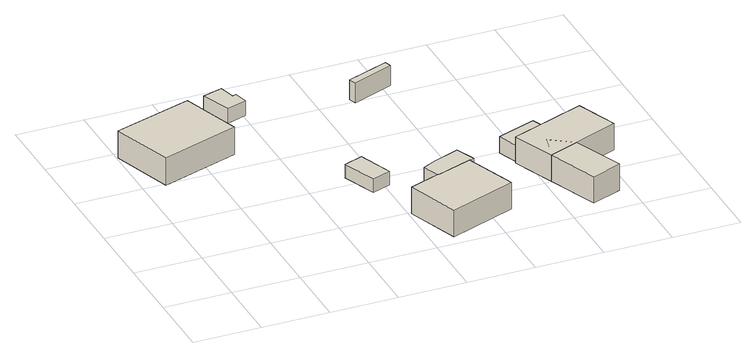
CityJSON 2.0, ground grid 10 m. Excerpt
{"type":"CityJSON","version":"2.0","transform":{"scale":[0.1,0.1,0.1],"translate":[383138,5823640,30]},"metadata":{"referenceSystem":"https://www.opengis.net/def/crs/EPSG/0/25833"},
"CityObjects":{
"building1":{"type":"Building","attributes":{"Gemeindeschluessel":"11000012","BezugspunktDach":"2200","function":"31001_1010","measuredHeight":5.27,"storeysAboveGround":1},"address":[{"country":"Germany","locality":"Berlin","thoroughfareNumber":"39","thoroughfareName":"Alter Wiesenweg"}],"geometry":[{"type":"Solid","lod":"1","boundaries":[[[[0,1,2,3,4]],[[5,6,7,8,9]],[[5,9,4,3]],[[6,5,3,2]],[[7,6,2,1]],[[8,7,1,0]],[[9,8,0,4]]]]}]},
"building2":{"type":"Building","attributes":{"Gemeindeschluessel":"11000012","BezugspunktDach":"2200","function":"31001_2723","measuredHeight":2.31,"storeysAboveGround":1},"address":[{"country":"Germany","locality":"Berlin","thoroughfareNumber":"39 (1)","thoroughfareName":"Alter Wiesenweg"}],"geometry":[{"type":"Solid","lod":"1","boundaries":[[[[10,11,12,13,14,15]],[[16,17,18,19,20,21]],[[16,21,15,14]],[[17,16,14,13]],[[18,17,13,12]],[[19,18,12,11]],[[20,19,11,10]],[[21,20,10,15]]]]}]},
"building3":{"type":"Building","attributes":{"Gemeindeschluessel":"11000012","BezugspunktDach":"2200","function":"31001_2463","measuredHeight":2.06,"storeysAboveGround":1},"address":[{"country":"Germany","locality":"Berlin","thoroughfareNumber":"21 (2)","thoroughfareName":"Alter Wiesenweg"}],"geometry":[{"type":"Solid","lod":"1","boundaries":[[[[22,23,24,25]],[[26,27,28,29]],[[26,29,25,24]],[[27,26,24,23]],[[28,27,23,22]],[[29,28,22,25]]]]}]},
"building4":{"type":"Building","attributes":{"Gemeindeschluessel":"11000012","function":"31001_1010"},"address":[{"country":"Germany","locality":"Berlin","thoroughfareNumber":"21","thoroughfareName":"Alter Wiesenweg"}],"children":["building4-1","building4-2"]},
"building4-1":{"type":"BuildingPart","attributes":{"BezugspunktDach":"2200","measuredHeight":6.44,"storeysAboveGround":1},"parents":["building4"],"geometry":[{"type":"MultiSurface","lod":"1","boundaries":[[[30,31,32,33,34,35,36]],[[37,38,39,40,41,42,43]],[[37,43,36,35]],[[38,37,35,34]],[[44,45,34,33]],[[40,39,33,32]],[[41,40,32,31]],[[42,41,31,30]],[[43,42,30,36]],[[46,39,38,45,44]]]}]},
"building4-2":{"type":"BuildingPart","attributes":{"BezugspunktDach":"2200","measuredHeight":4.92,"storeysAboveGround":1},"parents":["building4"],"geometry":[{"type":"Solid","lod":"1","boundaries":[[[[47,45,44,48,49,50,51,52,53]],[[54,55,56,57,58,39,38,37,59]],[[54,59,53,52]],[[55,54,52,51]],[[56,55,51,50]],[[57,56,50,49]],[[58,57,49,48]],[[39,58,48,44]],[[37,38,45,47]],[[59,37,47,53]],[[38,39,44,45]]]]}]},
"building5":{"type":"Building","attributes":{"Gemeindeschluessel":"11000012","BezugspunktDach":"2200","function":"51009_1610","measuredHeight":3.12,"storeysAboveGround":0},"address":[{"country":"Germany","locality":"Berlin"}],"geometry":[{"type":"Solid","lod":"1","boundaries":[[[[60,61,62,63]],[[64,65,66,67]],[[64,67,63,62]],[[65,64,62,61]],[[66,65,61,60]],[[67,66,60,63]]]]}]},
"building6":{"type":"Building","attributes":{"Gemeindeschluessel":"11000012","BezugspunktDach":"2200","function":"51009_1610","measuredHeight":3.22,"storeysAboveGround":0},"address":[{"country":"Germany","locality":"Berlin"}],"geometry":[{"type":"Solid","lod":"1","boundaries":[[[[68,69,70,71]],[[72,73,74,75]],[[72,75,71,70]],[[73,72,70,69]],[[74,73,69,68]],[[75,74,68,71]]]]}]},
"building7":{"type":"Building","attributes":{"Gemeindeschluessel":"11000012","function":"31001_1010"},"address":[{"country":"Germany","locality":"Berlin","thoroughfareNumber":"19","thoroughfareName":"Alter Wiesenweg"}],"children":["building7-1","building7-2"]},
"building7-1":{"type":"BuildingPart","attributes":{"BezugspunktDach":"2200","measuredHeight":4.77,"storeysAboveGround":1},"parents":["building7"],"geometry":[{"type":"Solid","lod":"1","boundaries":[[[[76,77,78,79]],[[80,81,82,83]],[[80,83,79,78]],[[81,80,78,77]],[[82,81,77,76]],[[83,82,76,79]]]]}]},
"building7-2":{"type":"BuildingPart","attributes":{"BezugspunktDach":"2200","measuredHeight":4.77,"storeysAboveGround":1},"parents":["building7"],"geometry":[{"type":"Solid","lod":"1","boundaries":[[[[84,85,86,87,76]],[[88,89,90,91,82]],[[88,82,76,87]],[[89,88,87,86]],[[90,89,86,85]],[[91,90,85,84]],[[82,91,84,76]]]]}]}
},
"vertices":[
[32,297,48],[149,336,48],[134,381,48],[119,426,48],[2,389,48],[119,426,6],[134,381,6],[149,336,6],[32,297,6],[2,389,6],
[172,412,31],[202,421,31],[197,442,31],[191,440,31],[185,464,31],[155,455,31],[185,464,8],[191,440,8],[197,442,8],[202,421,8],[172,412,8],[155,455,8],
[276,161,32],[304,171,32],[285,222,32],[257,212,32],[285,222,11],[304,171,11],[276,161,11],[257,212,11],
[328,9,53],[428,46,53],[420,68,53],[400,123,53],[346,104,53],[346,105,53],[300,88,53],[346,105,12],[346,104,12],[400,123,12],[420,68,12],[428,46,12],[328,9,12],[300,88,12],[400,123,52],[346,104,52],[400,123,23],
[346,105,52],[400,124,52],[408,126,52],[406,131,52],[396,156,52],[357,141,52],[337,131,52],[357,141,12],[396,156,12],[406,131,12],[408,126,12],[400,124,12],[337,131,12],
[350,392,40],[411,416,40],[408,426,40],[346,403,40],[408,426,9],[411,416,9],[350,392,9],[346,403,9],
[485,158,36],[544,180,36],[531,212,36],[473,191,36],[531,212,11],[544,180,11],[485,158,11],[473,191,11],
[507,94,52],[617,137,52],[593,199,52],[482,157,52],[593,199,11],[617,137,11],[507,94,11],[482,157,11],
[536,18,52],[581,36,52],[551,111,52],[517,134,52],[517,134,11],[551,111,11],[581,36,11],[536,18,11]
]}
